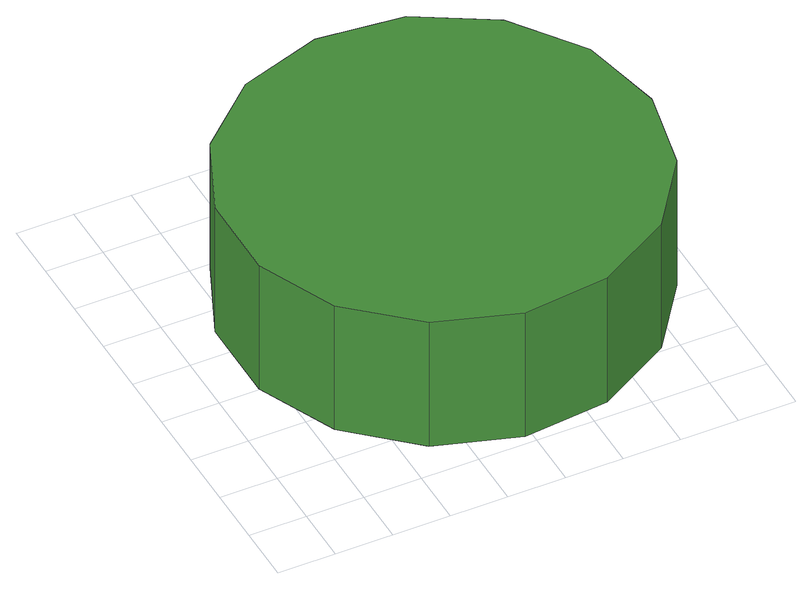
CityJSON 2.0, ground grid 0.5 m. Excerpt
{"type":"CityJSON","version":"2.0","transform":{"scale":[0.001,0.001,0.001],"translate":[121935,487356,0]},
"CityObjects":{
"tree1":{"type":"SolitaryVegetationObject","attributes":{"function":"something"},"geometry":[{"type":"MultiSurface","lod":"1","boundaries":[[[0,1,2,3,4,5,6,7,8,9,10,11,12,13,14]],[[15,16,17,18,19,20,21,22,23,24,25,26,27,28,29]],[[0,29,28,1]],[[1,28,27,2]],[[2,27,26,3]],[[3,26,25,4]],[[4,25,24,5]],[[5,24,23,6]],[[6,23,22,7]],[[7,22,21,8]],[[8,21,20,9]],[[9,20,19,10]],[[10,19,18,11]],[[11,18,17,12]],[[12,17,16,13]],[[13,16,15,14]],[[14,15,29,0]]]}]}
},
"vertices":[
[3956,1891,1683],[3798,2632,1683],[3353,3246,1683],[2696,3625,1683],[1942,3704,1683],[1221,3470,1683],[658,2962,1683],[349,2270,1683],[349,1512,1683],[658,819,1683],[1221,312,1683],[1942,78,1683],[2696,157,1683],[3353,536,1683],[3798,1149,1683],[3798,1149,413],[3353,536,413],[2696,157,413],[1942,78,413],[1221,312,413],[658,819,413],[349,1512,413],[349,2270,413],[658,2962,413],[1221,3470,413],[1942,3704,413],[2696,3625,413],[3353,3246,413],[3798,2632,413],[3956,1891,413]
]}
